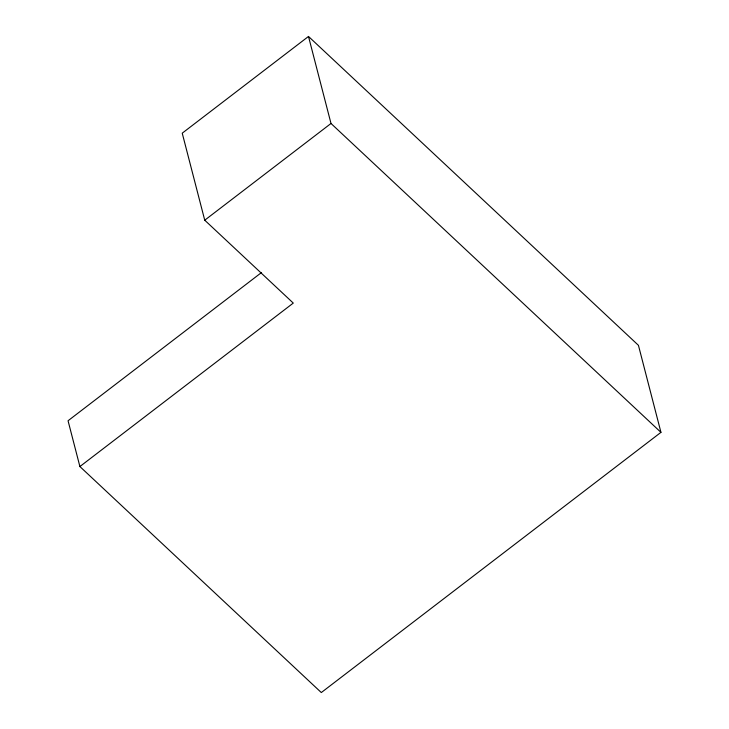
<?xml version="1.0" encoding="UTF-8"?>
<svg xmlns="http://www.w3.org/2000/svg" width="729" height="729" viewBox="0 0 729 729"><rect width="100%" height="100%" fill="white"/><g stroke="black" fill="none" stroke-linecap="round" stroke-linejoin="round"><path stroke-width="1.09" d="M308.495 36.45L182.232 133.179L204.74 220.204L293.277 303.082L79.898 466.551L321.307 692.55L660.948 432.352L638.44 345.327L308.495 36.45L331.002 123.474L660.948 432.352M204.74 220.204L331.002 123.474M261.538 272.518L68.052 420.751L79.898 466.551"/></g></svg>
